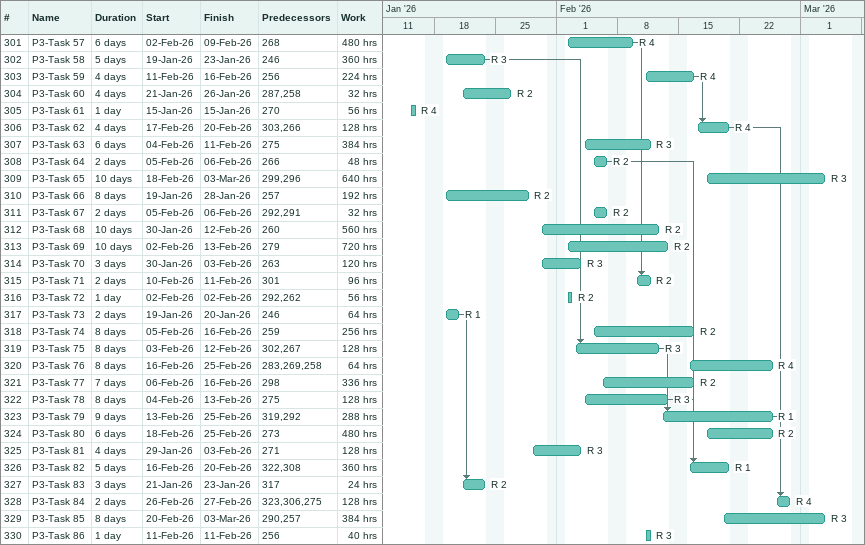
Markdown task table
| ID | Task | Duration | Start | Finish | Predecessors | Resources | Work (h) |
|---|---|---|---|---|---|---|---|
| 301 | P3-Task 57 | 6d | 2026-02-02 | 2026-02-09 | 268 | R 4 | 480 |
| 302 | P3-Task 58 | 5d | 2026-01-19 | 2026-01-23 | 246 | R 3 | 360 |
| 303 | P3-Task 59 | 4d | 2026-02-11 | 2026-02-16 | 256 | R 4 | 224 |
| 304 | P3-Task 60 | 4d | 2026-01-21 | 2026-01-26 | 287, 258 | R 2 | 32 |
| 305 | P3-Task 61 | 1d | 2026-01-15 | 2026-01-15 | 270 | R 4 | 56 |
| 306 | P3-Task 62 | 4d | 2026-02-17 | 2026-02-20 | 303, 266 | R 4 | 128 |
| 307 | P3-Task 63 | 6d | 2026-02-04 | 2026-02-11 | 275 | R 3 | 384 |
| 308 | P3-Task 64 | 2d | 2026-02-05 | 2026-02-06 | 266 | R 2 | 48 |
| 309 | P3-Task 65 | 10d | 2026-02-18 | 2026-03-03 | 299, 296 | R 3 | 640 |
| 310 | P3-Task 66 | 8d | 2026-01-19 | 2026-01-28 | 257 | R 2 | 192 |
| 311 | P3-Task 67 | 2d | 2026-02-05 | 2026-02-06 | 292, 291 | R 2 | 32 |
| 312 | P3-Task 68 | 10d | 2026-01-30 | 2026-02-12 | 260 | R 2 | 560 |
| 313 | P3-Task 69 | 10d | 2026-02-02 | 2026-02-13 | 279 | R 2 | 720 |
| 314 | P3-Task 70 | 3d | 2026-01-30 | 2026-02-03 | 263 | R 3 | 120 |
| 315 | P3-Task 71 | 2d | 2026-02-10 | 2026-02-11 | 301 | R 2 | 96 |
| 316 | P3-Task 72 | 1d | 2026-02-02 | 2026-02-02 | 292, 262 | R 2 | 56 |
| 317 | P3-Task 73 | 2d | 2026-01-19 | 2026-01-20 | 246 | R 1 | 64 |
| 318 | P3-Task 74 | 8d | 2026-02-05 | 2026-02-16 | 259 | R 2 | 256 |
| 319 | P3-Task 75 | 8d | 2026-02-03 | 2026-02-12 | 302, 267 | R 3 | 128 |
| 320 | P3-Task 76 | 8d | 2026-02-16 | 2026-02-25 | 283, 269, 258 | R 4 | 64 |
| 321 | P3-Task 77 | 7d | 2026-02-06 | 2026-02-16 | 298 | R 2 | 336 |
| 322 | P3-Task 78 | 8d | 2026-02-04 | 2026-02-13 | 275 | R 3 | 128 |
| 323 | P3-Task 79 | 9d | 2026-02-13 | 2026-02-25 | 319, 292 | R 1 | 288 |
| 324 | P3-Task 80 | 6d | 2026-02-18 | 2026-02-25 | 273 | R 2 | 480 |
| 325 | P3-Task 81 | 4d | 2026-01-29 | 2026-02-03 | 271 | R 3 | 128 |
| 326 | P3-Task 82 | 5d | 2026-02-16 | 2026-02-20 | 322, 308 | R 1 | 360 |
| 327 | P3-Task 83 | 3d | 2026-01-21 | 2026-01-23 | 317 | R 2 | 24 |
| 328 | P3-Task 84 | 2d | 2026-02-26 | 2026-02-27 | 323, 306, 275 | R 4 | 128 |
| 329 | P3-Task 85 | 8d | 2026-02-20 | 2026-03-03 | 290, 257 | R 3 | 384 |
| 330 | P3-Task 86 | 1d | 2026-02-11 | 2026-02-11 | 256 | R 3 | 40 |
